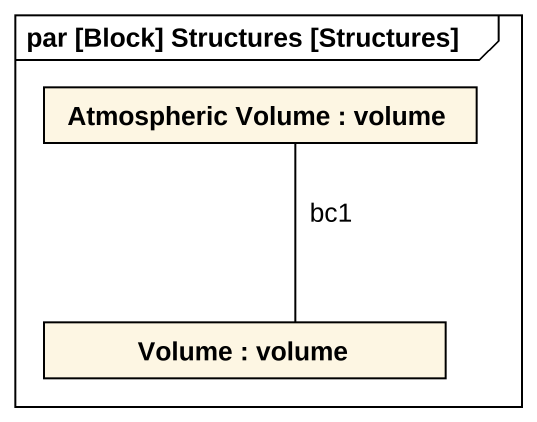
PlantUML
@startuml
mainframe par [Block] Structures [Structures]
rectangle "Atmospheric Volume : volume" as Atmospheric_Volume
rectangle "Volume : volume" as Volume
Atmospheric_Volume -- Volume : bc1
@enduml
